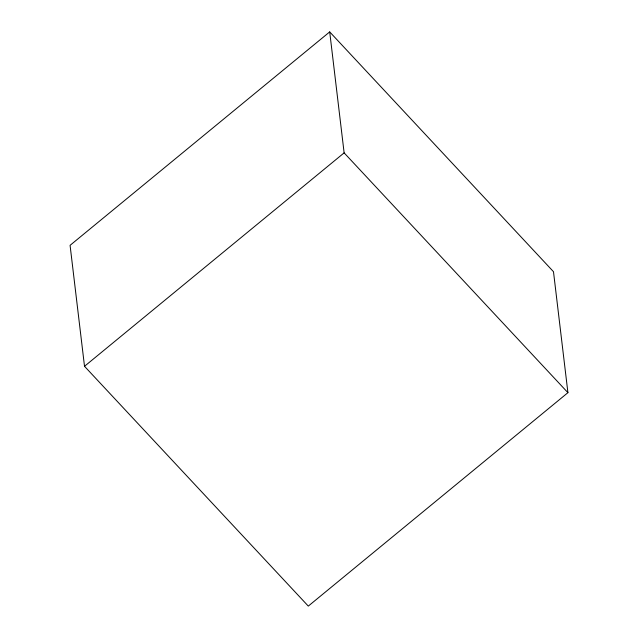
<?xml version="1.0" encoding="UTF-8"?>
<svg xmlns="http://www.w3.org/2000/svg" width="638" height="638" viewBox="0 0 638 638"><rect width="100%" height="100%" fill="white"/><g stroke="black" fill="none" stroke-linecap="round" stroke-linejoin="round"><path stroke-width="0.96" d="M329.702 31.9L70.084 245.327L84.511 366.292L308.298 606.1L567.916 392.673L553.489 271.708L329.702 31.9L344.129 152.865L567.916 392.673M84.511 366.292L344.129 152.865"/></g></svg>
